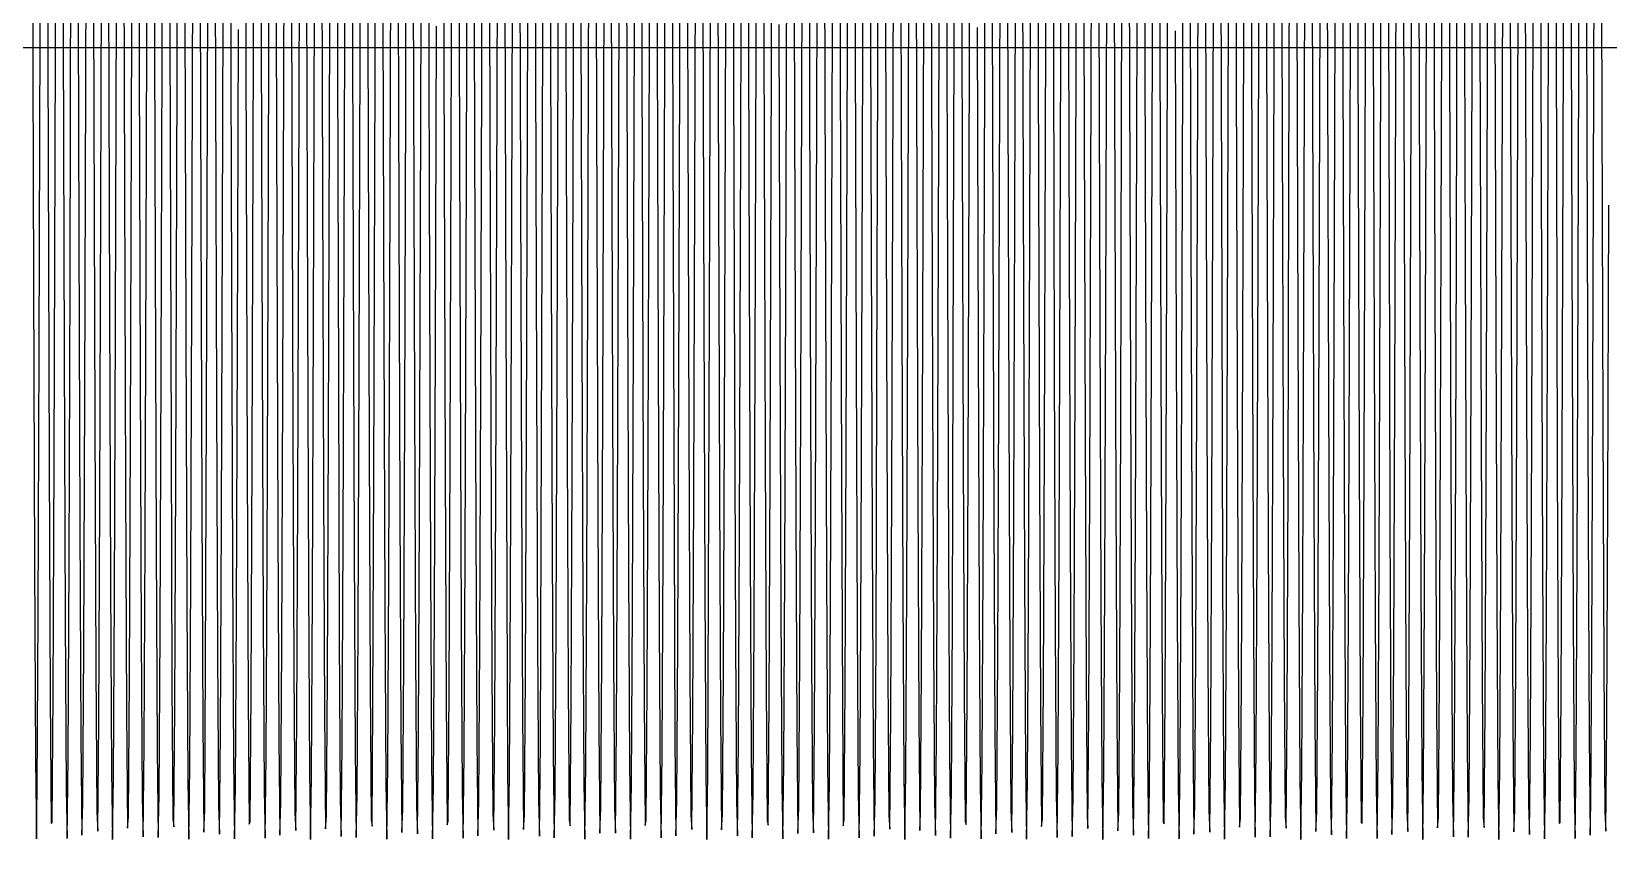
# Model space of a CAD drawing. Header units: metres. Extents: x 5 to 509, y -1 to 159.
# Drawn here: x 196.3 to 212.22, y 121 to 129.16 of the extents above; entities that cross this region are included whole.
import ezdxf

# ---------------------------------------------------------------- set-up
doc = ezdxf.new("R2010")
doc.units = ezdxf.units.M
doc.layers.add('BASE', color=8, linetype='Continuous')
doc.layers.add('WAVE', color=7, linetype='Continuous')

msp = doc.modelspace()

# ---------------------------------------------------------------- linework, layer by layer
at = {"layer": 'BASE'}
msp.add_line((29, 129), (501, 129), dxfattribs=at)
at = {"layer": 'WAVE'}
for points in [[(196.305, 129.857), (196.315, 126.627), (196.325, 123.788), (196.335, 121.806), (196.345, 121.008), (196.355, 121.524), (196.365, 123.271), (196.375, 125.959), (196.385, 129.148), (196.395, 132.313)], [(196.605, 132.268), (196.615, 129.099), (196.625, 125.914), (196.635, 123.236), (196.645, 121.507), (196.655, 121.01), (196.665, 121.828), (196.675, 123.825), (196.685, 126.674), (196.695, 129.905)], [(198.605, 132.238), (198.615, 129.067), (198.625, 125.884), (198.635, 123.214), (198.645, 121.496), (198.655, 121.012), (198.665, 121.842), (198.675, 123.85), (198.685, 126.705), (198.695, 129.938)], [(200.605, 132.208), (200.615, 129.034), (200.625, 125.854), (200.635, 123.191), (200.645, 121.484), (200.655, 121.014), (200.665, 121.857), (200.675, 123.875), (200.685, 126.737), (200.695, 129.97)], [(203.535, 129.989), (203.545, 126.755), (203.555, 123.89), (203.565, 121.865), (203.575, 121.015), (203.585, 121.478), (203.595, 123.178), (203.605, 125.837), (203.615, 129.015), (203.625, 132.191)], [(205.536, 129.957), (205.546, 126.723), (205.556, 123.865), (205.566, 121.851), (205.576, 121.013), (205.586, 121.489), (205.596, 123.201), (205.606, 125.867), (205.616, 129.048), (205.626, 132.221)], [(207.536, 129.924), (207.546, 126.692), (207.556, 123.84), (207.566, 121.836), (207.576, 121.011), (207.586, 121.5), (207.596, 123.223), (207.606, 125.897), (207.616, 129.08), (207.626, 132.251)], [(209.536, 129.892), (209.546, 126.661), (209.556, 123.815), (209.566, 121.822), (209.576, 121.01), (209.586, 121.512), (209.596, 123.246), (209.606, 125.927), (209.616, 129.113), (209.626, 132.281)], [(209.836, 132.3), (209.846, 129.134), (209.856, 125.947), (209.866, 123.261), (209.876, 121.519), (209.886, 121.009), (209.896, 121.812), (209.906, 123.798), (209.916, 126.64), (209.926, 129.87)], [(211.536, 129.859), (211.546, 126.63), (211.556, 123.79), (211.566, 121.807), (211.576, 121.008), (211.586, 121.523), (211.596, 123.269), (211.606, 125.957), (211.616, 129.146), (211.626, 132.311)], [(211.836, 132.27), (211.846, 129.102), (211.856, 125.916), (211.866, 123.238), (211.876, 121.508), (211.886, 121.01), (211.896, 121.827), (211.906, 123.823), (211.916, 126.672), (211.926, 129.903)], [(197.375, 132.026), (197.385, 128.835), (197.395, 125.672), (197.405, 123.057), (197.415, 121.419), (197.425, 121.028), (197.435, 121.949), (197.445, 124.029), (197.455, 126.928), (197.465, 130.167)], [(197.535, 130.086), (197.545, 126.849), (197.555, 123.966), (197.565, 121.91), (197.575, 121.021), (197.585, 121.445), (197.595, 123.112), (197.605, 125.747), (197.615, 128.917), (197.625, 132.101)], [(199.535, 130.054), (199.545, 126.817), (199.555, 123.94), (199.565, 121.895), (199.575, 121.019), (199.585, 121.456), (199.595, 123.134), (199.605, 125.777), (199.615, 128.95), (199.625, 132.131)], [(201.535, 130.021), (201.545, 126.786), (201.555, 123.915), (201.565, 121.88), (201.575, 121.017), (201.585, 121.467), (201.595, 123.156), (201.605, 125.807), (201.615, 128.982), (201.625, 132.161)], [(202.605, 132.178), (202.615, 129.001), (202.625, 125.824), (202.635, 123.169), (202.645, 121.473), (202.655, 121.016), (202.665, 121.872), (202.675, 123.9), (202.685, 126.768), (202.695, 130.003)], [(204.605, 132.148), (204.615, 128.969), (204.625, 125.794), (204.635, 123.147), (204.645, 121.462), (204.655, 121.018), (204.665, 121.887), (204.675, 123.926), (204.685, 126.799), (204.695, 130.035)], [(206.606, 132.118), (206.616, 128.936), (206.626, 125.764), (206.636, 123.124), (206.646, 121.451), (206.656, 121.02), (206.666, 121.902), (206.676, 123.951), (206.686, 126.831), (206.696, 130.068)], [(208.606, 132.088), (208.616, 128.903), (208.626, 125.734), (208.636, 123.102), (208.646, 121.441), (208.656, 121.022), (208.666, 121.917), (208.676, 123.976), (208.686, 126.862), (208.696, 130.1)], [(208.766, 130.153), (208.776, 126.914), (208.786, 124.018), (208.796, 121.942), (208.806, 121.027), (208.816, 121.423), (208.826, 123.066), (208.836, 125.685), (208.846, 128.849), (208.856, 132.038)], [(210.606, 132.058), (210.616, 128.871), (210.626, 125.704), (210.636, 123.08), (210.646, 121.43), (210.656, 121.025), (210.666, 121.932), (210.676, 124.002), (210.686, 126.894), (210.696, 130.132)], [(210.766, 130.121), (210.776, 126.883), (210.786, 123.993), (210.796, 121.927), (210.806, 121.024), (210.816, 121.434), (210.826, 123.088), (210.836, 125.715), (210.846, 128.882), (210.856, 132.069)], [(198.765, 130.315), (198.775, 127.073), (198.785, 124.147), (198.795, 122.02), (198.805, 121.042), (198.815, 121.372), (198.825, 122.958), (198.835, 125.537), (198.845, 128.686), (198.855, 131.887)], [(199.375, 131.995), (199.385, 128.803), (199.395, 125.643), (199.405, 123.035), (199.415, 121.408), (199.425, 121.031), (199.435, 121.964), (199.445, 124.055), (199.455, 126.959), (199.465, 130.199)], [(200.765, 130.283), (200.775, 127.041), (200.785, 124.121), (200.795, 122.005), (200.805, 121.038), (200.815, 121.382), (200.825, 122.979), (200.835, 125.566), (200.845, 128.719), (200.855, 131.917)], [(201.375, 131.965), (201.385, 128.77), (201.395, 125.613), (201.405, 123.013), (201.415, 121.398), (201.425, 121.034), (201.435, 121.98), (201.445, 124.081), (201.455, 126.991), (201.465, 130.232)], [(202.765, 130.25), (202.775, 127.009), (202.785, 124.096), (202.795, 121.989), (202.805, 121.035), (202.815, 121.392), (202.825, 123.001), (202.835, 125.596), (202.845, 128.751), (202.855, 131.947)], [(203.375, 131.935), (203.385, 128.737), (203.395, 125.583), (203.405, 122.991), (203.415, 121.388), (203.425, 121.037), (203.435, 121.995), (203.445, 124.106), (203.455, 127.023), (203.465, 130.264)], [(204.765, 130.218), (204.775, 126.978), (204.785, 124.07), (204.795, 121.973), (204.805, 121.032), (204.815, 121.402), (204.825, 123.022), (204.835, 125.625), (204.845, 128.784), (204.855, 131.978)], [(205.376, 131.904), (205.386, 128.705), (205.396, 125.554), (205.406, 122.97), (205.416, 121.378), (205.426, 121.04), (205.436, 122.011), (205.446, 124.132), (205.456, 127.054), (205.466, 130.296)], [(206.766, 130.186), (206.776, 126.946), (206.786, 124.044), (206.796, 121.957), (206.806, 121.029), (206.816, 121.413), (206.826, 123.044), (206.836, 125.655), (206.846, 128.817), (206.856, 132.008)], [(207.376, 131.874), (207.386, 128.672), (207.396, 125.524), (207.406, 122.948), (207.416, 121.368), (207.426, 121.043), (207.436, 122.027), (207.446, 124.158), (207.456, 127.086), (207.466, 130.328)], [(196.765, 130.347), (196.775, 127.104), (196.785, 124.173), (196.795, 122.036), (196.805, 121.045), (196.815, 121.362), (196.825, 122.936), (196.835, 125.507), (196.845, 128.653), (196.855, 131.856)], [(198.145, 131.78), (198.155, 128.572), (198.165, 125.434), (198.175, 122.883), (198.185, 121.339), (198.195, 121.054), (198.205, 122.077), (198.215, 124.239), (198.225, 127.184), (198.235, 130.427)], [(200.145, 131.749), (200.155, 128.539), (200.165, 125.405), (200.175, 122.862), (200.185, 121.329), (200.195, 121.058), (200.205, 122.093), (200.215, 124.265), (200.225, 127.216), (200.235, 130.46)], [(202.145, 131.718), (202.155, 128.506), (202.165, 125.376), (202.175, 122.841), (202.185, 121.32), (202.195, 121.062), (202.205, 122.11), (202.215, 124.291), (202.225, 127.247), (202.235, 130.492)], [(203.995, 130.478), (204.005, 127.234), (204.015, 124.28), (204.025, 122.103), (204.035, 121.06), (204.045, 121.324), (204.055, 122.85), (204.065, 125.388), (204.075, 128.52), (204.085, 131.731)], [(205.996, 130.446), (206.006, 127.202), (206.016, 124.254), (206.026, 122.087), (206.036, 121.056), (206.046, 121.333), (206.056, 122.871), (206.066, 125.417), (206.076, 128.553), (206.086, 131.762)], [(207.996, 130.414), (208.006, 127.17), (208.016, 124.228), (208.026, 122.07), (208.036, 121.053), (208.046, 121.343), (208.056, 122.892), (208.066, 125.447), (208.076, 128.585), (208.086, 131.793)], [(209.376, 131.843), (209.386, 128.639), (209.396, 125.495), (209.406, 122.927), (209.416, 121.358), (209.426, 121.047), (209.436, 122.043), (209.446, 124.184), (209.456, 127.118), (209.466, 130.361)], [(209.996, 130.382), (210.006, 127.138), (210.016, 124.201), (210.026, 122.054), (210.036, 121.049), (210.046, 121.352), (210.056, 122.913), (210.066, 125.476), (210.076, 128.618), (210.086, 131.823)], [(211.376, 131.813), (211.386, 128.607), (211.396, 125.466), (211.406, 122.906), (211.416, 121.349), (211.426, 121.05), (211.436, 122.059), (211.446, 124.211), (211.456, 127.149), (211.466, 130.393)], [(211.996, 130.349), (212.006, 127.107), (212.016, 124.175), (212.026, 122.038), (212.036, 121.045), (212.046, 121.362), (212.056, 122.935), (212.066, 125.505), (212.076, 128.651), (212.086, 131.854)], [(196.915, 131.562), (196.925, 128.341), (196.935, 125.229), (196.945, 122.737), (196.955, 121.275), (196.965, 121.084), (196.975, 122.196), (196.985, 124.427), (196.995, 127.41), (197.005, 130.654)], [(197.995, 130.574), (198.005, 127.33), (198.015, 124.36), (198.025, 122.153), (198.035, 121.073), (198.045, 121.297), (198.055, 122.788), (198.065, 125.301), (198.075, 128.422), (198.085, 131.639)], [(199.995, 130.542), (200.005, 127.298), (200.015, 124.333), (200.025, 122.136), (200.035, 121.069), (200.045, 121.306), (200.055, 122.809), (200.065, 125.33), (200.075, 128.455), (200.085, 131.67)], [(201.995, 130.51), (202.005, 127.266), (202.015, 124.307), (202.025, 122.12), (202.035, 121.064), (202.045, 121.315), (202.055, 122.829), (202.065, 125.359), (202.075, 128.488), (202.085, 131.701)], [(204.145, 131.688), (204.155, 128.474), (204.165, 125.347), (204.175, 122.82), (204.185, 121.311), (204.195, 121.066), (204.205, 122.127), (204.215, 124.318), (204.225, 127.279), (204.235, 130.524)], [(206.146, 131.657), (206.156, 128.441), (206.166, 125.318), (206.176, 122.8), (206.186, 121.302), (206.196, 121.07), (206.206, 122.143), (206.216, 124.344), (206.226, 127.311), (206.236, 130.556)], [(208.146, 131.626), (208.156, 128.409), (208.166, 125.289), (208.176, 122.779), (208.186, 121.293), (208.196, 121.075), (208.206, 122.16), (208.216, 124.371), (208.226, 127.343), (208.236, 130.588)], [(209.226, 130.641), (209.236, 127.396), (209.246, 124.415), (209.256, 122.189), (209.266, 121.082), (209.276, 121.279), (209.286, 122.745), (209.296, 125.241), (209.306, 128.355), (209.316, 131.575)], [(210.146, 131.595), (210.156, 128.376), (210.166, 125.26), (210.176, 122.759), (210.186, 121.284), (210.196, 121.079), (210.206, 122.177), (210.216, 124.398), (210.226, 127.375), (210.236, 130.62)], [(211.226, 130.609), (211.236, 127.364), (211.246, 124.388), (211.256, 122.171), (211.266, 121.078), (211.276, 121.287), (211.286, 122.766), (211.296, 125.27), (211.306, 128.387), (211.316, 131.606)], [(212.146, 131.564), (212.156, 128.343), (212.166, 125.231), (212.176, 122.738), (212.186, 121.276), (212.196, 121.084), (212.206, 122.194), (212.216, 124.424), (212.226, 127.407)], [(198.915, 131.531), (198.925, 128.308), (198.935, 125.2), (198.945, 122.716), (198.955, 121.267), (198.965, 121.089), (198.975, 122.213), (198.985, 124.453), (198.995, 127.442), (199.005, 130.686)], [(199.225, 130.8), (199.235, 127.556), (199.245, 124.55), (199.255, 122.276), (199.265, 121.107), (199.275, 121.238), (199.285, 122.645), (199.295, 125.097), (199.305, 128.192), (199.315, 131.42)], [(200.915, 131.5), (200.925, 128.276), (200.935, 125.171), (200.945, 122.696), (200.955, 121.258), (200.965, 121.094), (200.975, 122.23), (200.985, 124.48), (200.995, 127.474), (201.005, 130.718)], [(201.225, 130.769), (201.235, 127.524), (201.245, 124.523), (201.255, 122.258), (201.265, 121.102), (201.275, 121.246), (201.285, 122.665), (201.295, 125.126), (201.305, 128.225), (201.315, 131.451)], [(202.915, 131.469), (202.925, 128.243), (202.935, 125.142), (202.945, 122.676), (202.955, 121.25), (202.965, 121.099), (202.975, 122.248), (202.985, 124.507), (202.995, 127.506), (203.005, 130.75)], [(203.225, 130.737), (203.235, 127.492), (203.245, 124.496), (203.255, 122.24), (203.265, 121.097), (203.275, 121.254), (203.285, 122.685), (203.295, 125.155), (203.305, 128.257), (203.315, 131.482)], [(204.915, 131.438), (204.925, 128.211), (204.935, 125.114), (204.945, 122.656), (204.955, 121.242), (204.965, 121.104), (204.975, 122.265), (204.985, 124.534), (204.995, 127.538), (205.006, 130.782)], [(205.226, 130.705), (205.236, 127.46), (205.246, 124.469), (205.256, 122.223), (205.266, 121.092), (205.276, 121.262), (205.286, 122.705), (205.296, 125.183), (205.306, 128.29), (205.316, 131.513)], [(206.916, 131.406), (206.926, 128.178), (206.936, 125.085), (206.946, 122.636), (206.956, 121.234), (206.966, 121.11), (206.976, 122.283), (206.986, 124.562), (206.996, 127.57), (207.006, 130.814)], [(207.226, 130.673), (207.236, 127.428), (207.246, 124.442), (207.256, 122.206), (207.266, 121.087), (207.276, 121.27), (207.286, 122.725), (207.296, 125.212), (207.306, 128.322), (207.316, 131.544)], [(197.225, 130.832), (197.235, 127.589), (197.245, 124.577), (197.255, 122.293), (197.265, 121.113), (197.275, 121.23), (197.285, 122.625), (197.295, 125.069), (197.305, 128.16), (197.315, 131.388)], [(197.685, 131.31), (197.695, 128.078), (197.705, 124.998), (197.715, 122.576), (197.725, 121.211), (197.735, 121.127), (197.745, 122.338), (197.755, 124.646), (197.765, 127.669), (197.775, 130.912)], [(199.685, 131.279), (199.695, 128.046), (199.705, 124.97), (199.715, 122.557), (199.725, 121.203), (199.735, 121.133), (199.745, 122.356), (199.755, 124.673), (199.765, 127.701), (199.775, 130.943)], [(201.685, 131.248), (201.695, 128.013), (201.705, 124.942), (201.715, 122.537), (201.725, 121.196), (201.735, 121.139), (201.745, 122.375), (201.755, 124.7), (201.765, 127.734), (201.775, 130.975)], [(202.455, 130.993), (202.465, 127.752), (202.475, 124.716), (202.485, 122.385), (202.495, 121.142), (202.505, 121.192), (202.515, 122.526), (202.525, 124.925), (202.535, 127.995), (202.545, 131.23)], [(204.455, 130.962), (204.465, 127.72), (204.475, 124.689), (204.485, 122.367), (204.495, 121.136), (204.505, 121.199), (204.515, 122.545), (204.525, 124.953), (204.535, 128.027), (204.545, 131.261)], [(206.456, 130.93), (206.466, 127.688), (206.476, 124.661), (206.486, 122.349), (206.496, 121.13), (206.506, 121.206), (206.516, 122.565), (206.526, 124.982), (206.536, 128.06), (206.546, 131.292)], [(208.456, 130.898), (208.466, 127.655), (208.476, 124.634), (208.486, 122.331), (208.496, 121.124), (208.506, 121.214), (208.516, 122.584), (208.526, 125.01), (208.536, 128.092), (208.546, 131.324)], [(208.916, 131.375), (208.926, 128.146), (208.936, 125.057), (208.946, 122.617), (208.956, 121.227), (208.966, 121.115), (208.976, 122.301), (208.986, 124.589), (208.996, 127.602), (209.006, 130.846)], [(210.456, 130.866), (210.466, 127.623), (210.476, 124.607), (210.486, 122.313), (210.496, 121.119), (210.506, 121.222), (210.516, 122.604), (210.526, 125.038), (210.536, 128.125), (210.546, 131.355)], [(210.916, 131.344), (210.926, 128.113), (210.936, 125.029), (210.946, 122.597), (210.956, 121.219), (210.966, 121.121), (210.976, 122.319), (210.986, 124.616), (210.996, 127.634), (211.006, 130.877)], [(196.455, 131.088), (196.465, 127.849), (196.475, 124.799), (196.485, 122.441), (196.495, 121.161), (196.505, 121.171), (196.515, 122.469), (196.525, 124.841), (196.535, 127.898), (196.545, 131.135)], [(198.455, 131.056), (198.465, 127.817), (198.475, 124.772), (198.485, 122.422), (198.495, 121.155), (198.505, 121.178), (198.515, 122.488), (198.525, 124.869), (198.535, 127.93), (198.545, 131.167)], [(200.455, 131.025), (200.465, 127.784), (200.475, 124.744), (200.485, 122.404), (200.495, 121.149), (200.505, 121.185), (200.515, 122.507), (200.525, 124.897), (200.535, 127.962), (200.545, 131.198)], [(203.685, 131.216), (203.695, 127.981), (203.705, 124.913), (203.715, 122.518), (203.725, 121.189), (203.735, 121.145), (203.745, 122.393), (203.755, 124.728), (203.765, 127.766), (203.775, 131.007)], [(205.686, 131.185), (205.696, 127.949), (205.706, 124.885), (205.716, 122.499), (205.726, 121.182), (205.736, 121.151), (205.746, 122.412), (205.756, 124.756), (205.766, 127.798), (205.776, 131.038)], [(207.686, 131.153), (207.696, 127.916), (207.706, 124.857), (207.716, 122.48), (207.726, 121.175), (207.736, 121.158), (207.746, 122.43), (207.756, 124.783), (207.766, 127.83), (207.776, 131.07)], [(209.686, 131.122), (209.696, 127.884), (209.706, 124.829), (209.716, 122.461), (209.726, 121.168), (209.736, 121.164), (209.746, 122.449), (209.756, 124.811), (209.766, 127.863), (209.776, 131.101)], [(211.686, 131.09), (211.696, 127.852), (211.706, 124.802), (211.716, 122.442), (211.726, 121.162), (211.736, 121.171), (211.746, 122.468), (211.756, 124.839), (211.766, 127.895), (211.776, 131.133)], [(198.305, 129.824), (198.315, 126.596), (198.325, 123.763), (198.335, 121.792), (198.345, 121.006), (198.355, 121.536), (198.365, 123.293), (198.375, 125.99), (198.385, 129.181)], [(205.846, 129.2), (205.856, 126.007), (205.866, 123.307), (205.876, 121.543), (205.886, 121.006), (205.896, 121.784), (205.906, 123.749), (205.916, 126.578), (205.926, 129.805)], [(207.846, 129.167), (207.856, 125.977), (207.866, 123.284), (207.876, 121.531), (207.886, 121.007), (207.896, 121.798), (207.906, 123.774), (207.916, 126.609), (207.926, 129.838)], [(197.845, 129.33), (197.855, 126.129), (197.865, 123.399), (197.875, 121.591), (197.885, 121.002), (197.895, 121.728), (197.905, 123.651), (197.915, 126.454), (197.925, 129.675)], [(199.845, 129.298), (199.855, 126.098), (199.865, 123.376), (199.875, 121.579), (199.885, 121.003), (199.895, 121.742), (199.905, 123.675), (199.915, 126.485), (199.925, 129.708)], [(200.305, 129.792), (200.315, 126.565), (200.325, 123.739), (200.335, 121.778), (200.345, 121.005), (200.355, 121.548), (200.365, 123.316), (200.375, 126.02), (200.385, 129.214)], [(201.845, 129.265), (201.855, 126.068), (201.865, 123.353), (201.875, 121.567), (201.885, 121.004), (201.895, 121.756), (201.905, 123.7), (201.915, 126.516), (201.925, 129.74)], [(202.305, 129.759), (202.315, 126.534), (202.325, 123.714), (202.335, 121.764), (202.345, 121.004), (202.355, 121.56), (202.365, 123.339), (202.375, 126.05), (202.385, 129.246)], [(203.845, 129.232), (203.855, 126.037), (203.865, 123.33), (203.875, 121.555), (203.885, 121.005), (203.895, 121.77), (203.905, 123.724), (203.915, 126.547), (203.925, 129.773)], [(204.305, 129.727), (204.315, 126.503), (204.325, 123.69), (204.335, 121.75), (204.345, 121.003), (204.355, 121.572), (204.365, 123.363), (204.375, 126.081), (204.385, 129.279)], [(206.306, 129.694), (206.316, 126.472), (206.326, 123.665), (206.336, 121.736), (206.346, 121.002), (206.356, 121.584), (206.366, 123.386), (206.376, 126.111), (206.386, 129.312)], [(208.306, 129.662), (208.316, 126.441), (208.326, 123.641), (208.336, 121.723), (208.346, 121.002), (208.356, 121.596), (208.366, 123.409), (208.376, 126.142), (208.386, 129.344)], [(211.076, 129.366), (211.086, 126.161), (211.096, 123.424), (211.106, 121.604), (211.116, 121.001), (211.126, 121.714), (211.136, 123.625), (211.146, 126.42), (211.156, 129.64)], [(197.075, 129.594), (197.085, 126.376), (197.095, 123.591), (197.105, 121.695), (197.115, 121.001), (197.125, 121.622), (197.135, 123.458), (197.145, 126.205), (197.155, 129.412)], [(199.075, 129.561), (199.085, 126.346), (199.095, 123.567), (199.105, 121.681), (199.115, 121), (199.125, 121.635), (199.135, 123.481), (199.145, 126.236), (199.155, 129.445)], [(201.075, 129.529), (201.085, 126.315), (201.095, 123.543), (201.105, 121.668), (201.115, 121), (201.125, 121.648), (201.135, 123.505), (201.145, 126.266), (201.155, 129.477)], [(203.075, 129.496), (203.085, 126.284), (203.095, 123.519), (203.105, 121.655), (203.115, 121), (203.125, 121.661), (203.135, 123.529), (203.145, 126.297), (203.155, 129.51)], [(205.076, 129.463), (205.086, 126.253), (205.096, 123.495), (205.106, 121.642), (205.116, 121), (205.126, 121.674), (205.136, 123.553), (205.146, 126.328), (205.156, 129.542)], [(207.076, 129.431), (207.086, 126.223), (207.096, 123.471), (207.106, 121.63), (207.116, 121), (207.126, 121.687), (207.136, 123.577), (207.146, 126.359), (207.156, 129.575)], [(209.076, 129.398), (209.086, 126.192), (209.096, 123.448), (209.106, 121.617), (209.116, 121.001), (209.126, 121.7), (209.136, 123.601), (209.146, 126.39), (209.156, 129.608)], [(210.306, 129.629), (210.316, 126.41), (210.326, 123.617), (210.336, 121.709), (210.346, 121.001), (210.356, 121.609), (210.366, 123.432), (210.376, 126.172), (210.386, 129.377)]]:
    msp.add_lwpolyline(points, dxfattribs=at)

doc.saveas('drawing.dxf')
